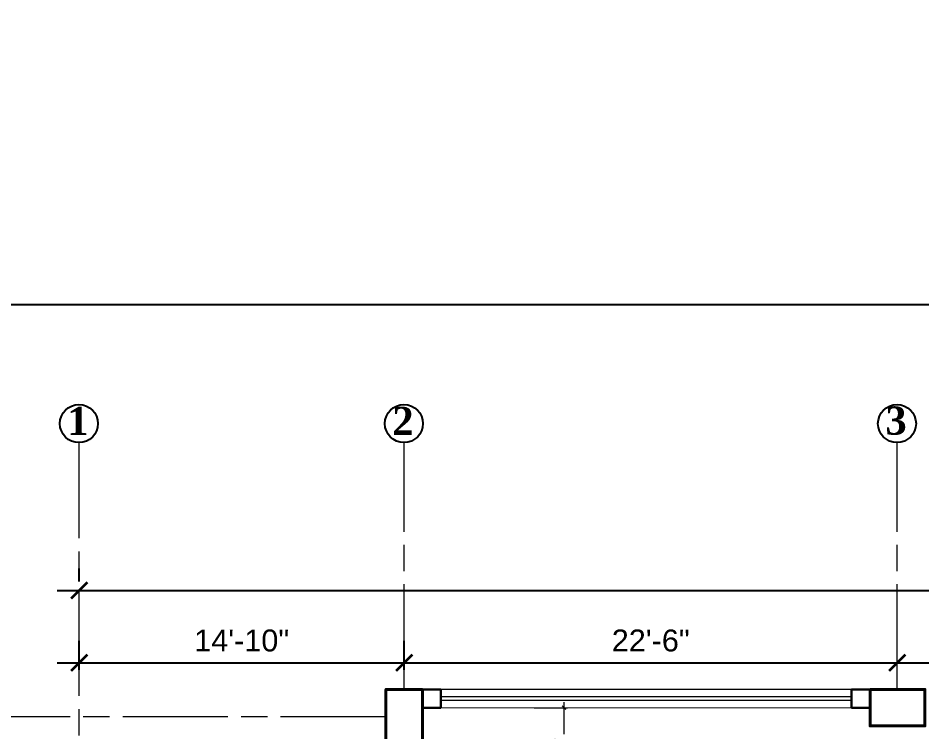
# Model space of a CAD drawing. Header units: inches. Extents: x -12 to 20935469, y -1604 to 24729220.
# Drawn here: x 20824020.3 to 20824515.2, y 24648312.6 to 24648703.6 of the extents above; entities that cross this region are included whole.
import ezdxf

# ---------------------------------------------------------------- set-up
doc = ezdxf.new("R2010")
doc.units = ezdxf.units.IN
doc.header["$LTSCALE"] = 0.03
doc.header["$MEASUREMENT"] = 0
doc.header["$PDMODE"] = 32
doc.header["$PDSIZE"] = 15
doc.linetypes.add('ACAD_ISO08W100', pattern=[36, 24, -3, 6, -3])
for name, color, linetype, lineweight in [('column', 1, 'Continuous', 40), ('Dim Line', 252, 'Continuous', 13), ('Grid Line', 252, 'Continuous', 18), ('Main Wall', 7, 'Continuous', 30), ('wind.', 150, 'Continuous', 20)]:
    doc.layers.add(name, color=color, linetype=linetype, lineweight=lineweight)
doc.layers.add('DIM TEXT 2025', color=7, linetype='Continuous')
doc.layers.add('TEXT', color=7, linetype='Continuous')
doc.styles.add('RomanS', font='arial.ttf', dxfattribs={"height": 12})
doc.styles.get("Standard").update_dxf_attribs({"font": 'timesbd.ttf'})
doc.dimstyles.new('Aec_Arch_I', dxfattribs={"dimscale": 96, "dimtxt": 12, "dimasz": 0.09375, "dimexe": 0.125, "dimexo": 0.125, "dimgap": 0.0625, "dimtad": 1, "dimdec": 0, "dimzin": 3, "dimdsep": 46, "dimlunit": 4, "dimtxsty": 'RomanS', "dimblk1": 'ARCHTICK', "dimblk2": 'ARCHTICK', "dimsah": 1, "dimcen": 0.09375, "dimdle": 0.125, "dimadec": 0, "dimazin": 0, "dimtfac": 0.75, "dimtdec": 0, "dimtmove": 2, "dimatfit": 3, "dimldrblk": 'ARCHTICK', "dimfxl": 1, "dimfrac": 1, "dimtolj": 1, "dimtzin": 0, "dimarcsym": 0})
doc.dimstyles.new('arch grid', dxfattribs={"dimtxt": 250, "dimasz": 100, "dimexe": 10, "dimexo": 10, "dimgap": 0.09, "dimtad": 0, "dimdec": 0, "dimzin": 0, "dimdsep": 46, "dimtxsty": 'Standard', "dimblk": 'DOT', "dimcen": 50, "dimdle": 50, "dimclrd": 256, "dimclre": 256, "dimadec": 0, "dimazin": 0, "dimtfac": 1, "dimtdec": 0, "dimtofl": 0, "dimtmove": 0, "dimatfit": 3, "dimldrblk": 'DOT', "dimfxl": 200, "dimfxlon": 1, "dimtolj": 1, "dimtzin": 0, "dimlwd": -1, "dimlwe": -1, "dimarcsym": 1})
doc.dimstyles.new('Standard 8', dxfattribs={"dimtxt": 7, "dimasz": 2, "dimexe": 2, "dimexo": 2, "dimgap": 2, "dimtad": 0, "dimdec": 0, "dimzin": 3, "dimdsep": 46, "dimlunit": 4, "dimtxsty": 'Standard', "dimblk": 'OBLIQUE', "dimcen": 3, "dimdle": 3, "dimclrd": 256, "dimclre": 256, "dimclrt": 256, "dimadec": 0, "dimazin": 0, "dimtfac": 1, "dimtdec": 0, "dimtix": 1, "dimtofl": 0, "dimtmove": 0, "dimatfit": 0, "dimldrblk": 'OBLIQUE', "dimfxl": 1, "dimtolj": 1, "dimtzin": 0, "dimlwd": -1, "dimlwe": -1, "dimarcsym": 0})

# ---------------------------------------------------------------- blocks, each defined once
blk = doc.blocks.new('_Oblique')
at = {"color": 0, "linetype": 'ByBlock', "lineweight": -2}
blk.add_line((-0.5, -0.5), (0.5, 0.5), dxfattribs=at)
blk = doc.blocks.new('*D212')
at = {"layer": 'Defpoints', "color": 0, "transparency": 16777216}
for p in [(20824303, 24648325.87), (20824319.17, 24648325.87), (20824303.01, 24648262.49)]:
    blk.add_point(p, dxfattribs=at)
at = {"layer": 'DIM TEXT 2025', "lineweight": 0, "transparency": 16777216}
for p, q in [((20824303, 24648325.87), (20824321.17, 24648325.87)), ((20824319.17, 24648328.87), (20824319.17, 24648311.3)), ((20824319.17, 24648259.49), (20824319.17, 24648277.07)), ((20824303.01, 24648262.49), (20824321.17, 24648262.49))]:
    blk.add_line(p, q, dxfattribs=at)
at = {"layer": 'DIM TEXT 2025', "lineweight": 0, "transparency": 16777216, "xscale": 2, "yscale": 2, "zscale": 2}
for p, rotation in [((20824319.17, 24648325.87), 90), ((20824319.17, 24648262.49), 270)]:
    blk.add_blockref('_Oblique', p, dxfattribs=dict(at, rotation=rotation))
at = {"layer": 'DIM TEXT 2025', "lineweight": 0, "transparency": 16777216, "insert": (20824319.17, 24648294.18), "char_height": 10, "attachment_point": 5, "rotation": 90}
blk.add_mtext('\\A1;5\'-3"', dxfattribs=at)
blk = doc.blocks.new('_ArchTick')
at = {"color": 0, "linetype": 'ByBlock', "lineweight": 35, "const_width": 0.15}
blk.add_lwpolyline([(-0.5, -0.5), (0.5, 0.5)], dxfattribs=at)
blk = doc.blocks.new('*D336')
at = {"layer": 'Defpoints', "color": 0, "transparency": 16777216}
for p in [(20820322.25, 24639400.93), (20820144.28, 24639385.03), (20820322.25, 24639385.03)]:
    blk.add_point(p, dxfattribs=at)
at = {"layer": 'Dim Line', "color": 0, "lineweight": -2, "transparency": 16777216}
for p, q in [((20820144.28, 24639397.03), (20820144.28, 24639412.93)), ((20820322.25, 24639397.03), (20820322.25, 24639412.93)), ((20820132.28, 24639400.93), (20820334.25, 24639400.93))]:
    blk.add_line(p, q, dxfattribs=at)
at = {"layer": 'Dim Line', "color": 0, "lineweight": -2, "transparency": 16777216, "xscale": 9, "yscale": 9, "zscale": 9, "rotation": 180}
blk.add_blockref('_ArchTick', (20820144.28, 24639400.93), dxfattribs=at)
at = {"layer": 'Dim Line', "color": 0, "lineweight": -2, "transparency": 16777216, "xscale": 9, "yscale": 9, "zscale": 9}
blk.add_blockref('_ArchTick', (20820322.25, 24639400.93), dxfattribs=at)
at = {"layer": 'Dim Line', "color": 0, "transparency": 16777216, "insert": (20820233.26, 24639413.05), "char_height": 12, "attachment_point": 5, "style": 'RomanS'}
blk.add_mtext('\\A1;14\'-10"', dxfattribs=at)
blk = doc.blocks.new('*D337')
at = {"layer": 'Defpoints', "color": 0, "transparency": 16777216}
for p in [(20820592.25, 24639400.93), (20820592.25, 24639400.93), (20820322.25, 24639385.03)]:
    blk.add_point(p, dxfattribs=at)
at = {"layer": 'Dim Line', "color": 0, "lineweight": -2, "transparency": 16777216}
for p, q in [((20820322.25, 24639397.03), (20820322.25, 24639412.93)), ((20820310.25, 24639400.93), (20820604.25, 24639400.93))]:
    blk.add_line(p, q, dxfattribs=at)
at = {"layer": 'Dim Line', "color": 0, "lineweight": -2, "transparency": 16777216, "xscale": 9, "yscale": 9, "zscale": 9, "rotation": 180}
blk.add_blockref('_ArchTick', (20820322.25, 24639400.93), dxfattribs=at)
at = {"layer": 'Dim Line', "color": 0, "lineweight": -2, "transparency": 16777216, "xscale": 9, "yscale": 9, "zscale": 9}
blk.add_blockref('_ArchTick', (20820592.25, 24639400.93), dxfattribs=at)
at = {"layer": 'Dim Line', "color": 0, "transparency": 16777216, "insert": (20820457.25, 24639413.05), "char_height": 12, "attachment_point": 5, "style": 'RomanS'}
blk.add_mtext('\\A1;22\'-6"', dxfattribs=at)
blk = doc.blocks.new('*D338')
at = {"layer": 'Defpoints', "color": 0, "transparency": 16777216}
for p in [(20820592.25, 24639400.93), (20820862.25, 24639400.93), (20820862.25, 24639400.93)]:
    blk.add_point(p, dxfattribs=at)
at = {"layer": 'Dim Line', "color": 0, "lineweight": -2, "transparency": 16777216}
blk.add_line((20820580.25, 24639400.93), (20820874.25, 24639400.93), dxfattribs=at)
at = {"layer": 'Dim Line', "color": 0, "lineweight": -2, "transparency": 16777216, "xscale": 9, "yscale": 9, "zscale": 9, "rotation": 180}
blk.add_blockref('_ArchTick', (20820592.25, 24639400.93), dxfattribs=at)
at = {"layer": 'Dim Line', "color": 0, "lineweight": -2, "transparency": 16777216, "xscale": 9, "yscale": 9, "zscale": 9}
blk.add_blockref('_ArchTick', (20820862.25, 24639400.93), dxfattribs=at)
at = {"layer": 'Dim Line', "color": 0, "transparency": 16777216, "insert": (20820727.25, 24639413.05), "char_height": 12, "attachment_point": 5, "style": 'RomanS'}
blk.add_mtext('\\A1;22\'-6"', dxfattribs=at)
blk = doc.blocks.new('*D329')
at = {"layer": 'Defpoints', "color": 0, "transparency": 16777216}
for p in [(20822147.72, 24639440.57), (20820144.28, 24639433.51), (20822147.72, 24639433.51)]:
    blk.add_point(p, dxfattribs=at)
at = {"layer": 'Dim Line', "color": 0, "lineweight": -2, "transparency": 16777216}
for p, q in [((20820144.28, 24639445.51), (20820144.28, 24639452.57)), ((20822147.72, 24639445.51), (20822147.72, 24639452.57)), ((20820132.28, 24639440.57), (20822159.72, 24639440.57))]:
    blk.add_line(p, q, dxfattribs=at)
at = {"layer": 'Dim Line', "color": 0, "lineweight": -2, "transparency": 16777216, "xscale": 9, "yscale": 9, "zscale": 9, "rotation": 180}
blk.add_blockref('_ArchTick', (20820144.28, 24639440.57), dxfattribs=at)
at = {"layer": 'Dim Line', "color": 0, "lineweight": -2, "transparency": 16777216, "xscale": 9, "yscale": 9, "zscale": 9}
blk.add_blockref('_ArchTick', (20822147.72, 24639440.57), dxfattribs=at)
at = {"layer": 'Dim Line', "color": 0, "transparency": 16777216, "insert": (20821146, 24639452.7), "char_height": 12, "attachment_point": 5, "style": 'RomanS'}
blk.add_mtext('\\A1;166\'-11"', dxfattribs=at)
blk = doc.blocks.new('*D363')
at = {"ltscale": 50, "transparency": 16777216}
for p, q in [((3479.24, 24649574.13), (3479.24, 24649400.75)), ((3479.42, 24649524.13), (3469.24, 24649524.13)), ((3479.42, 24649400.75), (3469.24, 24649400.75)), ((3479.24, 24649400.75), (3479.24, 8350.74))]:
    blk.add_line(p, q, dxfattribs=at)
at = {"layer": 'Defpoints', "color": 0, "ltscale": 50, "transparency": 16777216}
for p in [(20846678.15, 24649524.13), (3479.24, 24649400.75), (20846678.15, 24649400.75)]:
    blk.add_point(p, dxfattribs=at)
at = {"ltscale": 50, "transparency": 16777216, "xscale": 100, "yscale": 100, "zscale": 100}
for p, rotation in [((3479.24, 24649524.13), 90), ((3479.24, 24649400.75), 270)]:
    blk.add_blockref('_Oblique', p, dxfattribs=dict(at, rotation=rotation))
at = {"color": 0, "ltscale": 50, "transparency": 16777216, "insert": (3479.24, 3397.61), "char_height": 250, "attachment_point": 5, "rotation": 90}
blk.add_mtext('\\A1;{\\H8.57143x;300mm}', dxfattribs=at)
blk = doc.blocks.new('_Dot')
at = {"color": 0, "linetype": 'ByBlock', "lineweight": -2}
blk.add_line((-0.5, 0), (-1, 0), dxfattribs=at)
at = {"color": 0, "linetype": 'ByBlock', "const_width": 0.5}
blk.add_lwpolyline([(-0.25, 0, 1), (0.25, 0, 1)], format="xyb", close=True, dxfattribs=at)
blk = doc.blocks.new('GRID')
at = {"layer": 'Grid Line', "color": 252, "linetype": 'ACAD_ISO08W100', "lineweight": 9, "ltscale": 80, "true_color": 0x939598}
for p, q in [((20820144.28, 24639296.33), (20820144.28, 24639521.54)), ((20820322.25, 24639386.33), (20820322.25, 24639521.55)), ((20820592.25, 24639386.33), (20820592.25, 24639521.55)), ((20820312.11, 24639371.33), (20819943.28, 24639371.33))]:
    blk.add_line(p, q, dxfattribs=at)
at = {"layer": 'TEXT'}
for centre in [(20820144.14, 24639531.96), (20820322.11, 24639531.97), (20820592.11, 24639531.97)]:
    blk.add_circle(centre, 10.42, dxfattribs=at)
at = {"layer": 'TEXT', "char_height": 15.435, "width": 227.4581, "attachment_point": 8, "rotation": 0}
for s, insert in [('\\A1;1', (20820143.62, 24639525.66)), ('\\A1;2', (20820321.59, 24639525.67)), ('\\A1;3', (20820591.59, 24639525.67))]:
    blk.add_mtext(s, dxfattribs=dict(at, insert=insert))
at = {"layer": 'Dim Line'}
for base, p1, p2, picture, middle in [((20822147.72, 24639440.57), (20820144.28, 24639433.51), (20822147.72, 24639433.51), '*D329', (20821146, 24639452.7)), ((20820322.25, 24639400.93), (20820144.28, 24639385.03), (20820322.25, 24639385.03), '*D336', (20820233.26, 24639413.05)), ((20820592.25, 24639400.93), (20820322.25, 24639385.03), (20820592.25, 24639400.93), '*D337', (20820457.25, 24639413.05)), ((20820862.25, 24639400.93), (20820592.25, 24639400.93), (20820862.25, 24639400.93), '*D338', (20820727.25, 24639413.05))]:
    dim = blk.add_linear_dim(base=base, p1=p1, p2=p2, dimstyle='Aec_Arch_I', dxfattribs=at)
    dim.commit()
    dim.dimension.update_dxf_attribs({"geometry": picture, "text_midpoint": middle})

msp = doc.modelspace()

# ---------------------------------------------------------------- linework, layer by layer
at = {"layer": 'column', "lineweight": 40, "ltscale": 20}
for points in [[(20824241.75, 24648335.89), (20824221.75, 24648335.89), (20824221.75, 24648305.89), (20824241.75, 24648305.89)], [(20824486.87, 24648335.89), (20824486.87, 24648315.89), (20824516.87, 24648315.89), (20824516.87, 24648335.89)]]:
    msp.add_lwpolyline(points, close=True, dxfattribs=at)
at = {"layer": 'Defpoints'}
msp.add_lwpolyline([(20823799.25, 24648546.76), (20826238.11, 24648546.76), (20826238.11, 24647088.23), (20823799.25, 24647088.23)], close=True, dxfattribs=at)
at = {"layer": 'Main Wall', "lineweight": 30}
for points in [[(20824241.75, 24648335.89), (20824251.75, 24648335.89), (20824251.75, 24648325.86), (20824241.75, 24648325.86)], [(20824486.75, 24648335.9), (20824476.75, 24648335.9), (20824476.75, 24648325.86), (20824486.75, 24648325.86)]]:
    msp.add_lwpolyline(points, dxfattribs=at)
at = {"layer": 'wind.'}
for p, q in [((20824476.75, 24648335.9), (20824251.75, 24648335.9)), ((20824251.75, 24648331.92), (20824476.75, 24648331.99)), ((20824251.75, 24648329.92), (20824476.75, 24648329.99)), ((20824251.75, 24648325.86), (20824476.75, 24648325.9))]:
    msp.add_line(p, q, dxfattribs=at)

# ---------------------------------------------------------------- block references
msp.add_blockref('GRID', (3909.5, 8949.55))

# ---------------------------------------------------------------- dimensions: what is measured, and where the dimension line sits
at = {"ltscale": 50}
dim = msp.add_linear_dim(base=(3479.24, 24649400.75), p1=(20846678.15, 24649524.13), p2=(20846678.15, 24649400.75), angle=90, text='{\\H8.57143x;300mm}', dimstyle='arch grid', override={"dimblk1": 'Oblique', "dimblk2": 'Oblique', "dimsah": 1, "dimfxl": 0.18}, dxfattribs=at)
dim.commit()
dim.dimension.update_dxf_attribs({"geometry": '*D363', "text_midpoint": (3479.24, 3397.61), "dimtype": 160})
at = {"layer": 'DIM TEXT 2025', "lineweight": 0}
dim = msp.add_linear_dim(base=(20824319.17, 24648325.87), p1=(20824303.01, 24648262.49), p2=(20824303, 24648325.87), angle=90, dimstyle='Standard 8', override={"dimtxt": 10, "dimexo": 0, "dimlwd": 0, "dimlwe": 0}, dxfattribs=at)
dim.commit()
dim.dimension.update_dxf_attribs({"geometry": '*D212', "text_midpoint": (20824319.17, 24648294.18)})

doc.saveas('drawing.dxf')
